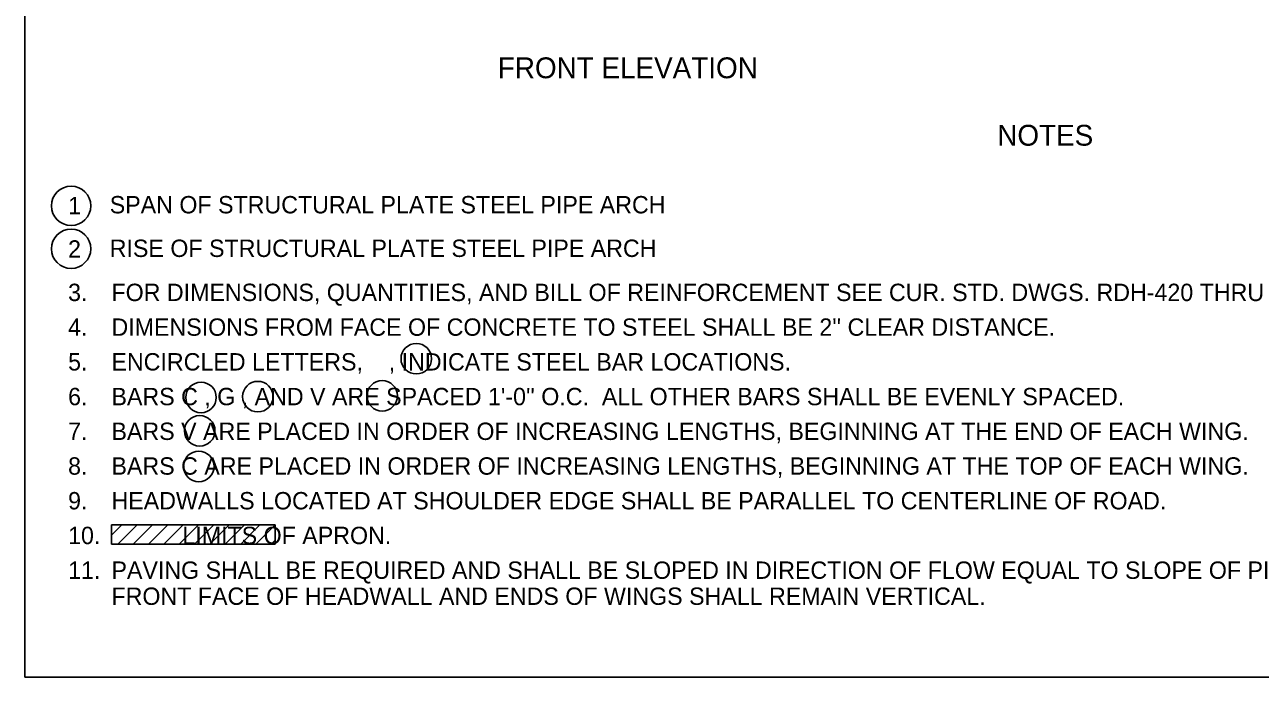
# Model space of a CAD drawing. Extents: x 1007 to 1035.5, y 1000.5 to 1021.5.
# Drawn here: x 1007 to 1021.24, y 1000.5 to 1008.02 of the extents above; entities that cross this region are included whole.
import ezdxf

# ---------------------------------------------------------------- set-up
doc = ezdxf.new("R2010")
doc.units = 0
for name, color, linetype in [('Level 1', 7, 'Continuous'), ('Level 10', 7, 'Continuous'), ('Level 11', 7, 'Continuous')]:
    doc.layers.add(name, color=color, linetype=linetype)

msp = doc.modelspace()

# ---------------------------------------------------------------- linework, layer by layer
at = {"layer": 'Level 1'}
for p, q in [((1008, 1002.257), (1009.888, 1002.257)), ((1008, 1002.257), (1008, 1002.034)), ((1008, 1002.137), (1008.12, 1002.257)), ((1008.074, 1002.034), (1008.297, 1002.257)), ((1008.251, 1002.034), (1008.473, 1002.257)), ((1008.428, 1002.034), (1008.65, 1002.257)), ((1008.605, 1002.034), (1008.827, 1002.257)), ((1008.781, 1002.034), (1009.004, 1002.257)), ((1008.958, 1002.034), (1009.181, 1002.257)), ((1009.135, 1002.034), (1009.357, 1002.257)), ((1009.312, 1002.034), (1009.534, 1002.257)), ((1009.489, 1002.034), (1009.711, 1002.257)), ((1009.665, 1002.034), (1009.888, 1002.257)), ((1009.888, 1002.257), (1009.888, 1002.034)), ((1008, 1002.034), (1009.888, 1002.034)), ((1009.842, 1002.034), (1009.888, 1002.08))]:
    msp.add_line(p, q, dxfattribs=at)
for centre, radius in [((1007.534, 1005.931), 0.227), ((1007.534, 1005.437), 0.227), ((1011.513, 1004.17), 0.176), ((1009.032, 1003.724), 0.176), ((1009.687, 1003.733), 0.176), ((1011.12, 1003.742), 0.176), ((1009.017, 1003.339), 0.176), ((1009.006, 1002.929), 0.176)]:
    msp.add_circle(centre, radius, dxfattribs=at)
at = {"layer": 'Level 10'}
for p in [(1007, 1021.5), (1035.5, 1000.5)]:
    msp.add_line(p, (1007, 1000.5), dxfattribs=at)
at = {"layer": 'Level 11'}
msp.add_lwpolyline([(1007, 1000.5), (1035.5, 1000.5), (1035.5, 1021.5), (1007, 1021.5)], close=True, dxfattribs=at)

# ---------------------------------------------------------------- texts
at = {"layer": 'Level 1'}
for s, height, p in [('FRONT ELEVATION', 0.24, (1012.453, 1007.401)), ('NOTES', 0.24, (1018.209, 1006.624)), ('1', 0.2, (1007.5, 1005.834)), ('SPAN OF STRUCTURAL PLATE STEEL PIPE ARCH', 0.2, (1007.98, 1005.844)), ('2', 0.2, (1007.5, 1005.334)), ('RISE OF STRUCTURAL PLATE STEEL PIPE ARCH', 0.2, (1007.98, 1005.342)), ('3.', 0.2, (1007.5, 1004.834)), ('FOR DIMENSIONS, QUANTITIES, AND BILL OF REINFORCEMENT SEE CUR. STD. DWGS. RDH-420 THRU RDH-465.', 0.2, (1008, 1004.834)), ('4.', 0.2, (1007.5, 1004.434)), ("DIMENSIONS FROM FACE OF CONCRETE TO STEEL SHALL BE 2'' CLEAR DISTANCE.", 0.2, (1008, 1004.434)), ('5.', 0.2, (1007.5, 1004.034)), ('ENCIRCLED LETTERS,    , INDICATE STEEL BAR LOCATIONS.', 0.2, (1008, 1004.034)), ('6.', 0.2, (1007.5, 1003.634)), ("BARS C , G , AND V ARE SPACED 1'-0'' O.C.  ALL OTHER BARS SHALL BE EVENLY SPACED.", 0.2, (1008, 1003.634)), ('7.', 0.2, (1007.5, 1003.234)), ('BARS V ARE PLACED IN ORDER OF INCREASING LENGTHS, BEGINNING AT THE END OF EACH WING.', 0.2, (1008, 1003.234)), ('8.', 0.2, (1007.5, 1002.834)), ('BARS C ARE PLACED IN ORDER OF INCREASING LENGTHS, BEGINNING AT THE TOP OF EACH WING.', 0.2, (1008, 1002.834)), ('9.', 0.2, (1007.5, 1002.434)), ('HEADWALLS LOCATED AT SHOULDER EDGE SHALL BE PARALLEL TO CENTERLINE OF ROAD.', 0.2, (1008, 1002.434)), ('10.', 0.2, (1007.5, 1002.034)), ('           LIMITS OF APRON.', 0.2, (1008, 1002.034)), ('11.', 0.2, (1007.5, 1001.634)), ('PAVING SHALL BE REQUIRED AND SHALL BE SLOPED IN DIRECTION OF FLOW EQUAL TO SLOPE OF PIPE.', 0.2, (1008, 1001.634)), ('FRONT FACE OF HEADWALL AND ENDS OF WINGS SHALL REMAIN VERTICAL.', 0.2, (1008, 1001.334))]:
    msp.add_text(s, height=height, dxfattribs=at).set_placement(p)

doc.saveas('drawing.dxf')
